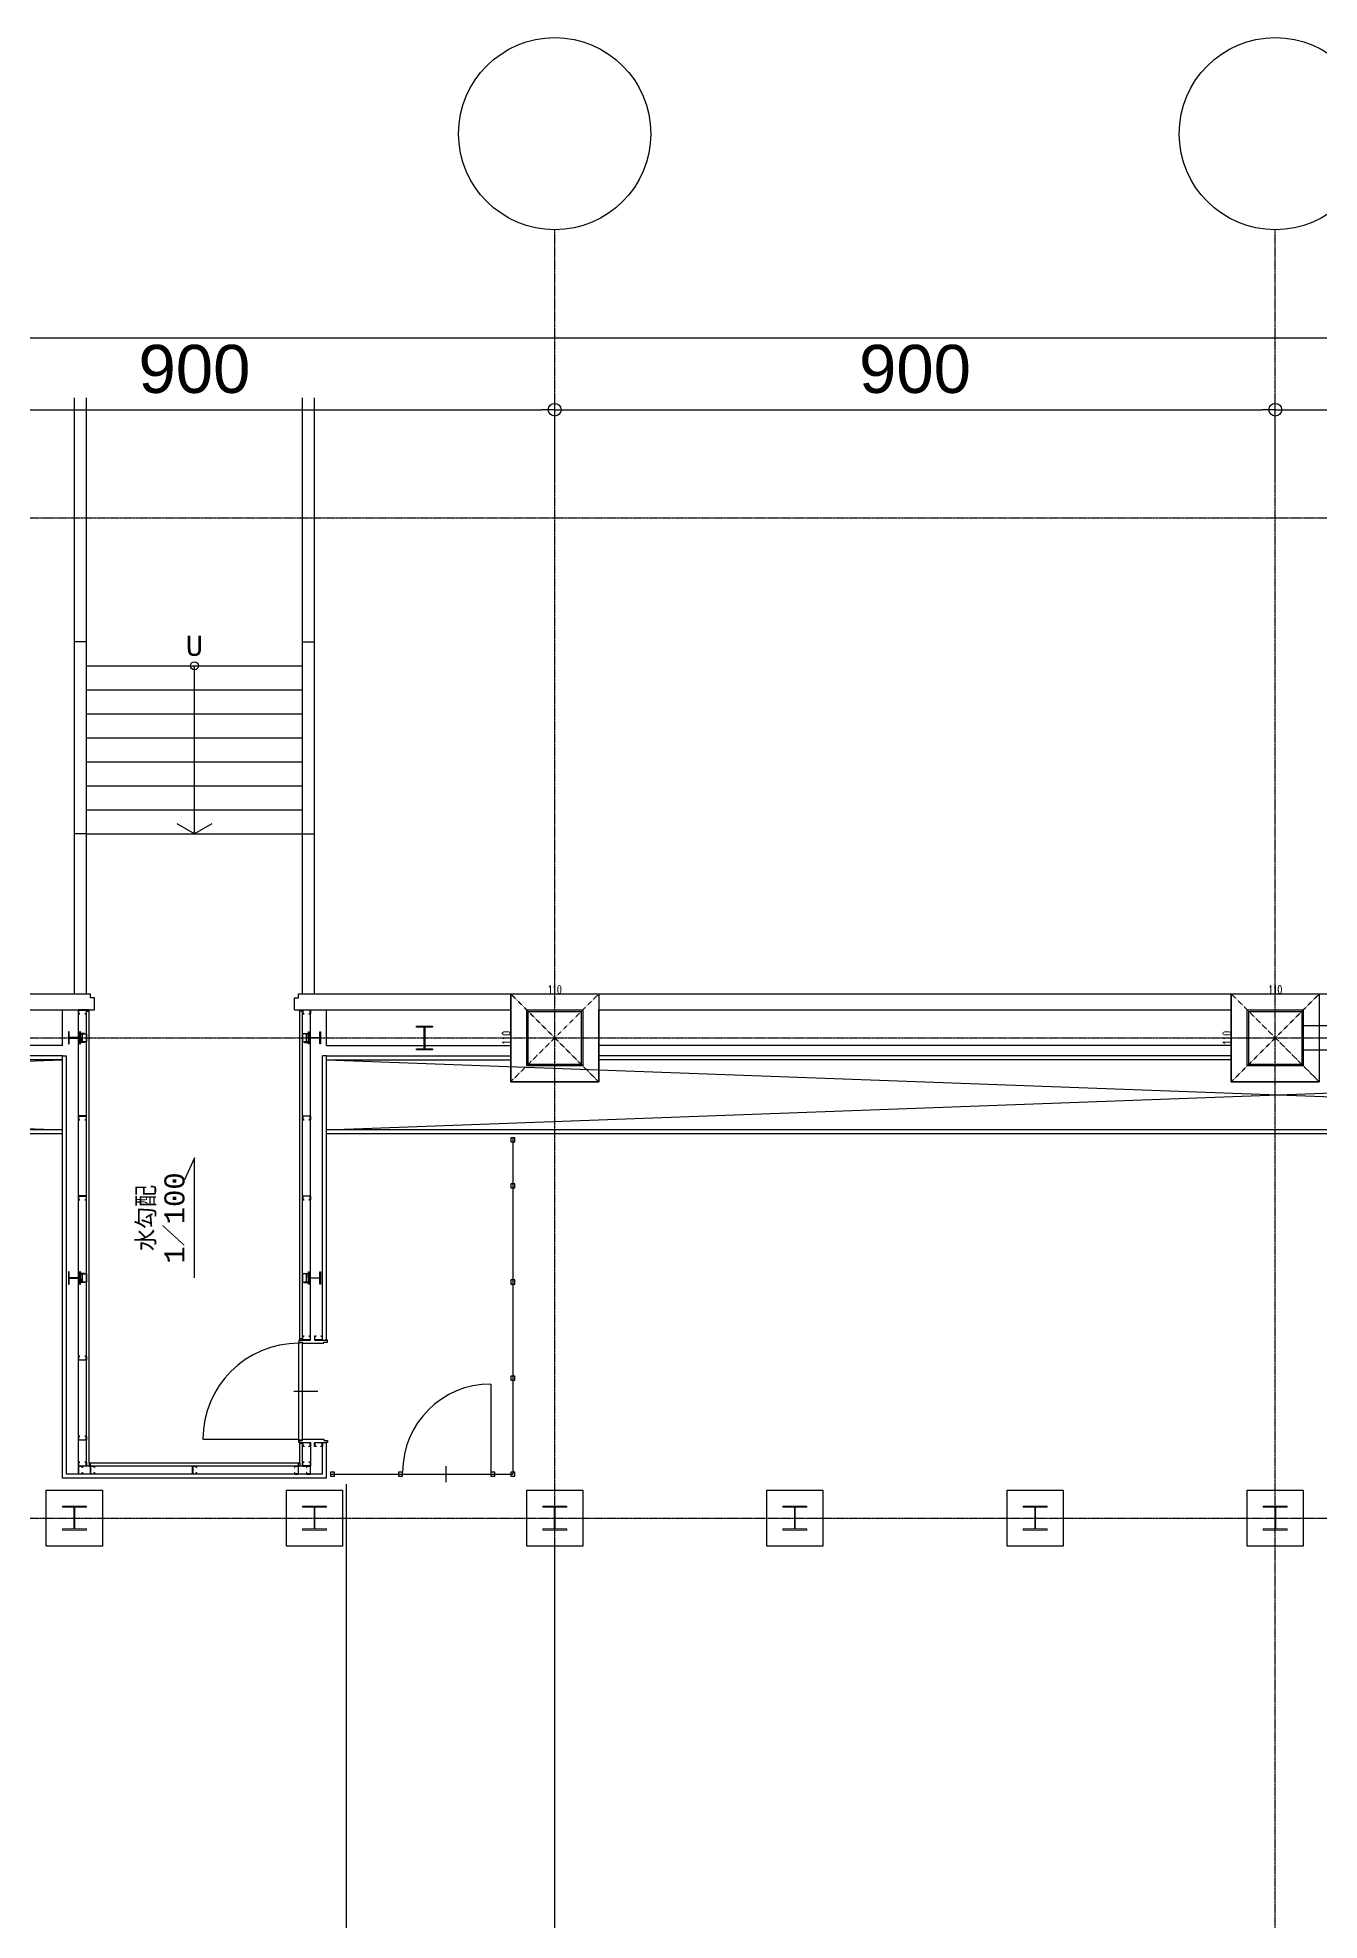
# Model space of a CAD drawing. Header units: millimetres. Extents: x -21841 to 195597, y -1659 to 112111.
# Drawn here: x 11114 to 12715, y 17647 to 20000 of the extents above; entities that cross this region are included whole.
import ezdxf
from ezdxf.enums import TextEntityAlignment as Align

# ---------------------------------------------------------------- set-up
doc = ezdxf.new("R2010")
doc.units = ezdxf.units.MM
doc.linetypes.add('X-N-FAB-L10$0$COL-CEN-LIN', pattern=[3.25, 2.5, -0.25, 0.25, -0.25])
doc.linetypes.add('X-N-FAB-L10$0$HIDDEN', pattern=[0.375, 0.25, -0.125])
for name, color, linetype in [('0-FMCS', 6, 'Continuous'), ('0-XREF', 7, 'Continuous'), ('X-N-FAB-L10$0$0-MC', 8, 'Continuous'), ('X-N-FAB-L10$0$0-NC', 8, 'Continuous'), ('X-N-FAB-L10$0$0-ND', 8, 'Continuous'), ('X-N-FAB-L10$0$08', 8, 'Continuous'), ('X-N-FAB-L10$0$CCL', 8, 'X-N-FAB-L10$0$COL-CEN-LIN'), ('X-N-FAB-L10$0$COL', 8, 'Continuous'), ('X-N-FAB-L10$0$COL-S', 8, 'Continuous'), ('X-N-FAB-L10$0$DIM', 8, 'Continuous')]:
    doc.layers.add(name, color=color, linetype=linetype)
doc.layers.add('X-N-FAB-L10$0$STEEL1', color=8, linetype='Continuous', lineweight=0)
doc.styles.add('X-N-FAB-L10$0$ATS', font='monotxt.shx', dxfattribs={"bigfont": 'BIGFONT.shx'})
doc.styles.add('X-N-FAB-L10$0$CHINA', font='simplex.shx', dxfattribs={"width": 0.75, "bigfont": 'chineset.shx'})
doc.styles.add('X-N-FAB-L10$0$COL-NUM', font='romanc')
doc.styles.add('X-N-FAB-L10$0$DIM', font='simplex.shx', dxfattribs={"width": 0.67, "bigfont": 'chineset.shx'})
doc.styles.add('X-N-FAB-L10$0$DimStyUse', font='romans.shx', dxfattribs={"width": 0.7})
doc.styles.add('X-N-FAB-L10$0$Gen-Text', font='arial.ttf', dxfattribs={"height": 2.5})
doc.dimstyles.new('X-N-FAB-L10$0$cirl', dxfattribs={"dimtxt": 200, "dimasz": 50, "dimexe": 50, "dimexo": 0, "dimgap": 20, "dimtad": 1, "dimdsep": 46, "dimtxsty": 'X-N-FAB-L10$0$DimStyUse', "dimblk": 'X-N-FAB-L10$0$_Origin', "dimcen": 10, "dimdle": 50, "dimclrt": 2, "dimazin": 0, "dimtfac": 1, "dimtix": 1, "dimtmove": 2, "dimatfit": 3, "dimfxl": 10, "dimtolj": 1, "dimarcsym": 0})
doc.dimstyles.new('X-N-FAB-L10$0$JJP_005_defpoint', dxfattribs={"dimtxt": 20, "dimasz": 0.5, "dimexe": 0.5, "dimexo": 0.5, "dimgap": 0.5, "dimtad": 1, "dimdsep": 46, "dimtxsty": 'X-N-FAB-L10$0$DIM', "dimblk": 'X-N-FAB-L10$0$_None', "dimcen": 10, "dimclrd": 256, "dimclre": 256, "dimclrt": 256, "dimadec": 0, "dimazin": 0, "dimtfac": 1, "dimtix": 1, "dimtmove": 2, "dimatfit": 3, "dimldrblk": 'X-N-FAB-L10$0$_None', "dimfxl": 0.5, "dimtolj": 1, "dimtzin": 0, "dimarcsym": 0})

# ---------------------------------------------------------------- blocks, each defined once
blk = doc.blocks.new('X-N-FAB-L10$0$_Origin')
at = {"color": 0, "linetype": 'ByBlock', "lineweight": -2}
blk.add_line((0, 0), (-1, 0), dxfattribs=at)
blk.add_circle((0, 0), 0.5, dxfattribs=at)
blk = doc.blocks.new('*D738')
at = {"layer": 'DEFPOINTS', "color": 0, "transparency": 16777216}
for p in [(27010, 19625), (60, 19535), (27010, 19535)]:
    blk.add_point(p, dxfattribs=at)
at = {"layer": 'X-N-FAB-L10$0$DIM', "color": 0, "lineweight": -2, "transparency": 16777216}
for p, q in [((60, 19535), (60, 19645)), ((76, 19625), (26994, 19625)), ((27010, 19535), (27010, 19645))]:
    blk.add_line(p, q, dxfattribs=at)
at = {"layer": 'X-N-FAB-L10$0$DIM', "color": 0, "lineweight": -2, "transparency": 16777216, "xscale": 16, "yscale": 16, "zscale": 16, "rotation": 180}
blk.add_blockref('X-N-FAB-L10$0$_Origin', (60, 19625), dxfattribs=at)
at = {"layer": 'X-N-FAB-L10$0$DIM', "color": 0, "lineweight": -2, "transparency": 16777216, "xscale": 16, "yscale": 16, "zscale": 16}
blk.add_blockref('X-N-FAB-L10$0$_Origin', (27010, 19625), dxfattribs=at)
at = {"layer": 'X-N-FAB-L10$0$DIM', "color": 2, "transparency": 16777216, "insert": (13535, 19675.6), "char_height": 2.5, "attachment_point": 5, "style": 'X-N-FAB-L10$0$Gen-Text'}
blk.add_mtext('\\A1;{\\H24x;26950}', dxfattribs=at)
blk = doc.blocks.new('*D1157')
at = {"layer": 'DEFPOINTS', "lineweight": -2, "transparency": 16777216}
blk.add_line((11705, 18805), (11815, 18805), dxfattribs=at)
at = {"layer": 'DEFPOINTS', "color": 0, "transparency": 16777216}
for p in [(11705, 18805), (11815, 18805), (11815, 18805)]:
    blk.add_point(p, dxfattribs=at)
at = {"layer": 'DEFPOINTS', "transparency": 16777216, "insert": (11760, 18810.5), "char_height": 10, "attachment_point": 5, "style": 'X-N-FAB-L10$0$DIM'}
blk.add_mtext('\\A1;110', dxfattribs=at)
blk = doc.blocks.new('X-N-FAB-L10$0$_None')
blk = doc.blocks.new('*D1158')
at = {"layer": 'DEFPOINTS', "lineweight": -2, "transparency": 16777216}
blk.add_line((11705, 18805), (11705, 18695), dxfattribs=at)
at = {"layer": 'DEFPOINTS', "color": 0, "transparency": 16777216}
for p in [(11705, 18805), (11705, 18695), (11705, 18695)]:
    blk.add_point(p, dxfattribs=at)
at = {"layer": 'DEFPOINTS', "transparency": 16777216, "insert": (11699.5, 18750), "char_height": 10, "attachment_point": 5, "rotation": 90, "style": 'X-N-FAB-L10$0$DIM'}
blk.add_mtext('\\A1;110', dxfattribs=at)
blk = doc.blocks.new('*D1159')
at = {"layer": 'DEFPOINTS', "lineweight": -2, "transparency": 16777216}
blk.add_line((12605, 18805), (12715, 18805), dxfattribs=at)
at = {"layer": 'DEFPOINTS', "color": 0, "transparency": 16777216}
for p in [(12605, 18805), (12715, 18805), (12715, 18805)]:
    blk.add_point(p, dxfattribs=at)
at = {"layer": 'DEFPOINTS', "transparency": 16777216, "insert": (12660, 18810.5), "char_height": 10, "attachment_point": 5, "style": 'X-N-FAB-L10$0$DIM'}
blk.add_mtext('\\A1;110', dxfattribs=at)
blk = doc.blocks.new('*D1160')
at = {"layer": 'DEFPOINTS', "lineweight": -2, "transparency": 16777216}
blk.add_line((12605, 18805), (12605, 18695), dxfattribs=at)
at = {"layer": 'DEFPOINTS', "color": 0, "transparency": 16777216}
for p in [(12605, 18805), (12605, 18695), (12605, 18695)]:
    blk.add_point(p, dxfattribs=at)
at = {"layer": 'DEFPOINTS', "transparency": 16777216, "insert": (12599.5, 18750), "char_height": 10, "attachment_point": 5, "rotation": 90, "style": 'X-N-FAB-L10$0$DIM'}
blk.add_mtext('\\A1;110', dxfattribs=at)
blk = doc.blocks.new('X-N-FAB-L10')
at = {"layer": 'DEFPOINTS', "color": 8, "linetype": 'X-N-FAB-L10$0$HIDDEN', "ltscale": 0.1}
for p, q in [((11815, 18805), (11705, 18695)), ((11705, 18805), (11815, 18695)), ((11815, 18805), (11705, 18695)), ((11705, 18805), (11815, 18695)), ((12715, 18805), (12605, 18695)), ((12605, 18805), (12715, 18695)), ((12715, 18805), (12605, 18695)), ((12605, 18805), (12715, 18695))]:
    blk.add_line(p, q, dxfattribs=at)
at = {"layer": 'DEFPOINTS', "color": 8}
for p, q in [((11705, 18805), (11815, 18805)), ((11705, 18805), (11705, 18695)), ((12605, 18805), (12715, 18805)), ((12605, 18805), (12605, 18695))]:
    blk.add_line(p, q, dxfattribs=at)
at = {"layer": 'X-N-FAB-L10$0$0-MC', "color": 8}
for centre in [(11760, 19880), (12660, 19880)]:
    blk.add_circle(centre, 120, dxfattribs=at)
at = {"layer": 'X-N-FAB-L10$0$08', "color": 8}
for p, q in [((11160, 18805), (11160, 19550)), ((11175, 18805), (11175, 19550)), ((11445, 18805), (11445, 19550)), ((11460, 18805), (11460, 19550)), ((11175, 19245), (11160, 19245)), ((11445, 19245), (11460, 19245)), ((11175, 19215), (11445, 19215)), ((11310, 19005), (11310, 19215)), ((11175, 19185), (11445, 19185)), ((11175, 19155), (11445, 19155)), ((11175, 19125), (11445, 19125)), ((11175, 19095), (11445, 19095)), ((11175, 19065), (11445, 19065)), ((11175, 19035), (11445, 19035)), ((11310, 19005), (11288.349, 19017.5)), ((11331.651, 19017.5), (11310, 19005)), ((11175, 19005), (11160, 19005)), ((11175, 19005), (11445, 19005)), ((11445, 19005), (11460, 19005)), ((8780, 18805), (11180, 18805)), ((11180, 18800), (11180, 18805)), ((11185, 18800), (11180, 18800)), ((11185, 18785), (11185, 18800)), ((11435, 18785), (11435, 18800)), ((11435, 18800), (11440, 18800)), ((11440, 18805), (13615, 18805)), ((11440, 18800), (11440, 18805)), ((10915, 18785), (11185, 18785)), ((11145, 18740.5), (11145, 18785)), ((11165, 18205), (11165, 18785)), ((11175, 18785), (11165, 18785)), ((11165, 18785), (11165, 18780)), ((11165, 18780), (11167, 18780)), ((11165.32, 18780.32), (11165.32, 18784.68)), ((11165.32, 18784.68), (11174.68, 18784.68)), ((11167, 18780.32), (11165.32, 18780.32)), ((11167, 18780), (11167, 18780.32)), ((11174.68, 18780.32), (11173, 18780.32)), ((11173, 18780.32), (11173, 18780)), ((11173, 18780), (11175, 18780)), ((11174.68, 18784.68), (11174.68, 18780.32)), ((11175, 18215), (11175, 18785)), ((11175, 18780), (11175, 18785)), ((11178.5, 18785), (11175, 18785)), ((11175, 18785), (11175, 18783.5)), ((11175, 18783.5), (11178.5, 18783.5)), ((11178.5, 18783.5), (11178.5, 18785)), ((11178.5, 18218.5), (11178.5, 18783)), ((11435, 18785), (11705, 18785)), ((11441.5, 18374), (11441.5, 18785)), ((11441.5, 18783.5), (11441.5, 18785)), ((11441.5, 18785), (11445, 18785)), ((11445, 18783.5), (11441.5, 18783.5)), ((11445, 18374), (11445, 18785)), ((11445, 18780), (11445, 18785)), ((11445, 18785), (11455, 18785)), ((11445, 18785), (11445, 18783.5)), ((11447, 18780), (11445, 18780)), ((11454.68, 18784.68), (11445.32, 18784.68)), ((11445.32, 18784.68), (11445.32, 18780.32)), ((11445.32, 18780.32), (11447, 18780.32)), ((11447, 18780.32), (11447, 18780)), ((11453, 18780), (11453, 18780.32)), ((11453, 18780.32), (11454.68, 18780.32)), ((11455, 18780), (11453, 18780)), ((11454.68, 18780.32), (11454.68, 18784.68)), ((11455, 18372.5), (11455, 18785)), ((11455, 18785), (11455, 18780)), ((11475, 18740.5), (11475, 18785)), ((11705, 18785), (11705, 18695)), ((11725, 18715), (11725, 18785)), ((11725, 18785), (11795, 18785)), ((11727, 18717), (11727, 18783)), ((11727, 18783), (11793, 18783)), ((11793, 18783), (11793, 18717)), ((11795, 18785), (11795, 18715)), ((11815, 18785), (12605, 18785)), ((11815, 18695), (11815, 18785)), ((12605, 18785), (12605, 18695)), ((12625, 18715), (12625, 18785)), ((12625, 18785), (12695, 18785)), ((12627, 18717), (12627, 18783)), ((12627, 18783), (12693, 18783)), ((12693, 18783), (12693, 18717)), ((12695, 18785), (12695, 18715)), ((11153.5, 18757.5), (11152.5, 18757.5)), ((11152.5, 18757.5), (11152.5, 18742.5)), ((11153.5, 18750.35), (11153.5, 18757.5)), ((11167.5, 18757.5), (11166.5, 18757.5)), ((11166.5, 18757.5), (11166.5, 18750.35)), ((11167.5, 18742.5), (11167.5, 18757.5)), ((11172.5, 18755.6), (11167.5, 18755.6)), ((11167.5, 18755.6), (11167.5, 18750.6)), ((11168.1, 18750.6), (11168.1, 18755)), ((11168.1, 18755), (11172.5, 18755)), ((11170, 18745), (11170, 18755)), ((11170, 18755), (11175, 18755)), ((11172.5, 18755), (11172.5, 18755.6)), ((11175, 18755), (11175, 18745)), ((11450, 18755), (11445, 18755)), ((11445, 18755), (11445, 18745)), ((11447.5, 18755.6), (11452.5, 18755.6)), ((11447.5, 18755), (11447.5, 18755.6)), ((11451.9, 18755), (11447.5, 18755)), ((11450, 18745), (11450, 18755)), ((11451.9, 18750.6), (11451.9, 18755)), ((11452.5, 18742.5), (11452.5, 18757.5)), ((11452.5, 18757.5), (11453.5, 18757.5)), ((11452.5, 18755.6), (11452.5, 18750.6)), ((11453.5, 18757.5), (11453.5, 18750.35)), ((11466.5, 18750.35), (11466.5, 18757.5)), ((11466.5, 18757.5), (11467.5, 18757.5)), ((11467.5, 18757.5), (11467.5, 18742.5)), ((11587.5, 18764.7), (11607.5, 18764.7)), ((11587.5, 18763.5), (11587.5, 18764.7)), ((11597.1, 18763.5), (11587.5, 18763.5)), ((11597.1, 18736.5), (11597.1, 18763.5)), ((11607.5, 18763.5), (11597.9, 18763.5)), ((11597.9, 18763.5), (11597.9, 18736.5)), ((11607.5, 18764.7), (11607.5, 18763.5)), ((13525, 18765), (12695, 18765)), ((12695, 18765), (12695, 18735)), ((11145, 18740.5), (10915, 18740.5)), ((11152.5, 18742.5), (11153.5, 18742.5)), ((11166.5, 18750.35), (11153.5, 18750.35)), ((11153.5, 18742.5), (11153.5, 18749.65)), ((11153.5, 18749.65), (11166.5, 18749.65)), ((11166.5, 18749.65), (11166.5, 18742.5)), ((11166.5, 18742.5), (11167.5, 18742.5)), ((11167.5, 18750.6), (11168.1, 18750.6)), ((11167.5, 18744.4), (11167.5, 18749.4)), ((11167.5, 18749.4), (11168.1, 18749.4)), ((11172.5, 18744.4), (11167.5, 18744.4)), ((11168.1, 18749.4), (11168.1, 18745)), ((11168.1, 18745), (11172.5, 18745)), ((11175, 18745), (11170, 18745)), ((11172.5, 18745), (11172.5, 18744.4)), ((11445, 18745), (11450, 18745)), ((11451.9, 18745), (11447.5, 18745)), ((11447.5, 18745), (11447.5, 18744.4)), ((11447.5, 18744.4), (11452.5, 18744.4)), ((11452.5, 18750.6), (11451.9, 18750.6)), ((11452.5, 18749.4), (11451.9, 18749.4)), ((11451.9, 18749.4), (11451.9, 18745)), ((11452.5, 18744.4), (11452.5, 18749.4)), ((11453.5, 18742.5), (11452.5, 18742.5)), ((11453.5, 18750.35), (11466.5, 18750.35)), ((11466.5, 18749.65), (11453.5, 18749.65)), ((11453.5, 18749.65), (11453.5, 18742.5)), ((11466.5, 18742.5), (11466.5, 18749.65)), ((11467.5, 18742.5), (11466.5, 18742.5)), ((11475, 18740.5), (11705, 18740.5)), ((11587.5, 18735.3), (11587.5, 18736.5)), ((11587.5, 18736.5), (11597.1, 18736.5)), ((11607.5, 18735.3), (11587.5, 18735.3)), ((11597.9, 18736.5), (11607.5, 18736.5)), ((11607.5, 18736.5), (11607.5, 18735.3)), ((12605, 18740.5), (11815, 18740.5)), ((12695, 18735), (13525, 18735)), ((8765, 18635), (11145, 18722.5)), ((8765, 18722.5), (11145, 18635)), ((11145, 18727.5), (10915, 18727.5)), ((11145, 18722.5), (10915, 18722.5)), ((11145, 18200), (11145, 18727.5)), ((11145, 18727.5), (11150, 18727.5)), ((11150, 18205), (11150, 18727.5)), ((11470, 18372.5), (11470, 18727.5)), ((11475, 18727.5), (11470, 18727.5)), ((11475, 18372.5), (11475, 18727.5)), ((11475, 18727.5), (11705, 18727.5)), ((11475, 18635), (13855, 18722.5)), ((11475, 18722.5), (13855, 18635)), ((11475, 18722.5), (11705, 18722.5)), ((11795, 18715), (11725, 18715)), ((11793, 18717), (11727, 18717)), ((12605, 18727.5), (11815, 18727.5)), ((12605, 18722.5), (11815, 18722.5)), ((12695, 18715), (12625, 18715)), ((12693, 18717), (12627, 18717)), ((11705, 18695), (11815, 18695)), ((12605, 18695), (12715, 18695)), ((11145, 18635), (9870, 18635)), ((11175, 18652.5), (11165, 18652.5)), ((11165, 18652.5), (11165, 18647.5)), ((11165, 18647.5), (11167, 18647.5)), ((11165.32, 18647.82), (11165.32, 18652.18)), ((11165.32, 18652.18), (11174.68, 18652.18)), ((11167, 18647.82), (11165.32, 18647.82)), ((11167, 18647.5), (11167, 18647.82)), ((11174.68, 18647.82), (11173, 18647.82)), ((11173, 18647.82), (11173, 18647.5)), ((11173, 18647.5), (11175, 18647.5)), ((11174.68, 18652.18), (11174.68, 18647.82)), ((11175, 18647.5), (11175, 18652.5)), ((11445, 18647.5), (11445, 18652.5)), ((11445, 18652.5), (11455, 18652.5)), ((11447, 18647.5), (11445, 18647.5)), ((11454.68, 18652.18), (11445.32, 18652.18)), ((11445.32, 18652.18), (11445.32, 18647.82)), ((11445.32, 18647.82), (11447, 18647.82)), ((11447, 18647.82), (11447, 18647.5)), ((11453, 18647.5), (11453, 18647.82)), ((11453, 18647.82), (11454.68, 18647.82)), ((11455, 18647.5), (11453, 18647.5)), ((11454.68, 18647.82), (11454.68, 18652.18)), ((11455, 18652.5), (11455, 18647.5)), ((12750, 18635), (11475, 18635)), ((11145, 18630), (9870, 18630)), ((12750, 18630), (11475, 18630)), ((11710, 18625), (11705, 18625)), ((11705, 18625), (11705, 18620)), ((11705, 18620), (11710, 18620)), ((11707.5, 18625), (11707.5, 18205)), ((11710, 18620), (11710, 18625)), ((11310, 18600), (11297.529, 18572.642)), ((11310, 18450), (11310, 18600)), ((11710, 18567.5), (11705, 18567.5)), ((11705, 18567.5), (11705, 18562.5)), ((11710, 18562.5), (11710, 18567.5)), ((11175, 18552.5), (11165, 18552.5)), ((11165, 18552.5), (11165, 18547.5)), ((11165, 18547.5), (11167, 18547.5)), ((11165.32, 18547.82), (11165.32, 18552.18)), ((11165.32, 18552.18), (11174.68, 18552.18)), ((11167, 18547.82), (11165.32, 18547.82)), ((11167, 18547.5), (11167, 18547.82)), ((11174.68, 18547.82), (11173, 18547.82)), ((11173, 18547.82), (11173, 18547.5)), ((11173, 18547.5), (11175, 18547.5)), ((11174.68, 18552.18), (11174.68, 18547.82)), ((11175, 18547.5), (11175, 18552.5)), ((11445, 18547.5), (11445, 18552.5)), ((11445, 18552.5), (11455, 18552.5)), ((11447, 18547.5), (11445, 18547.5)), ((11454.68, 18552.18), (11445.32, 18552.18)), ((11445.32, 18552.18), (11445.32, 18547.82)), ((11445.32, 18547.82), (11447, 18547.82)), ((11447, 18547.82), (11447, 18547.5)), ((11453, 18547.5), (11453, 18547.82)), ((11453, 18547.82), (11454.68, 18547.82)), ((11455, 18547.5), (11453, 18547.5)), ((11454.68, 18547.82), (11454.68, 18552.18)), ((11455, 18552.5), (11455, 18547.5)), ((11705, 18562.5), (11710, 18562.5)), ((11153.5, 18457.5), (11152.5, 18457.5)), ((11152.5, 18457.5), (11152.5, 18442.5)), ((11153.5, 18450.35), (11153.5, 18457.5)), ((11166.5, 18450.35), (11153.5, 18450.35)), ((11153.5, 18442.5), (11153.5, 18449.65)), ((11153.5, 18449.65), (11166.5, 18449.65)), ((11167.5, 18457.5), (11166.5, 18457.5)), ((11166.5, 18457.5), (11166.5, 18450.35)), ((11166.5, 18449.65), (11166.5, 18442.5)), ((11167.5, 18442.5), (11167.5, 18457.5)), ((11172.5, 18455.6), (11167.5, 18455.6)), ((11167.5, 18455.6), (11167.5, 18450.6)), ((11167.5, 18450.6), (11168.1, 18450.6)), ((11167.5, 18444.4), (11167.5, 18449.4)), ((11167.5, 18449.4), (11168.1, 18449.4)), ((11168.1, 18450.6), (11168.1, 18455)), ((11168.1, 18455), (11172.5, 18455)), ((11168.1, 18449.4), (11168.1, 18445)), ((11170, 18445), (11170, 18455)), ((11170, 18455), (11175, 18455)), ((11172.5, 18455), (11172.5, 18455.6)), ((11175, 18455), (11175, 18445)), ((11450, 18455), (11445, 18455)), ((11445, 18455), (11445, 18445)), ((11447.5, 18455.6), (11452.5, 18455.6)), ((11447.5, 18455), (11447.5, 18455.6)), ((11451.9, 18455), (11447.5, 18455)), ((11450, 18445), (11450, 18455)), ((11451.9, 18450.6), (11451.9, 18455)), ((11452.5, 18450.6), (11451.9, 18450.6)), ((11452.5, 18449.4), (11451.9, 18449.4)), ((11451.9, 18449.4), (11451.9, 18445)), ((11452.5, 18442.5), (11452.5, 18457.5)), ((11452.5, 18457.5), (11453.5, 18457.5)), ((11452.5, 18455.6), (11452.5, 18450.6)), ((11452.5, 18444.4), (11452.5, 18449.4)), ((11453.5, 18457.5), (11453.5, 18450.35)), ((11453.5, 18450.35), (11466.5, 18450.35)), ((11466.5, 18449.65), (11453.5, 18449.65)), ((11453.5, 18449.65), (11453.5, 18442.5)), ((11466.5, 18450.35), (11466.5, 18457.5)), ((11466.5, 18457.5), (11467.5, 18457.5)), ((11466.5, 18442.5), (11466.5, 18449.65)), ((11467.5, 18457.5), (11467.5, 18442.5)), ((11710, 18447.5), (11705, 18447.5)), ((11705, 18447.5), (11705, 18442.5)), ((11710, 18442.5), (11710, 18447.5)), ((11152.5, 18442.5), (11153.5, 18442.5)), ((11166.5, 18442.5), (11167.5, 18442.5)), ((11172.5, 18444.4), (11167.5, 18444.4)), ((11168.1, 18445), (11172.5, 18445)), ((11175, 18445), (11170, 18445)), ((11172.5, 18445), (11172.5, 18444.4)), ((11445, 18445), (11450, 18445)), ((11451.9, 18445), (11447.5, 18445)), ((11447.5, 18445), (11447.5, 18444.4)), ((11447.5, 18444.4), (11452.5, 18444.4)), ((11453.5, 18442.5), (11452.5, 18442.5)), ((11467.5, 18442.5), (11466.5, 18442.5)), ((11705, 18442.5), (11710, 18442.5)), ((11447, 18377.5), (11445, 18377.5)), ((11445, 18377.5), (11445, 18372.5)), ((11445.32, 18372.82), (11445.32, 18377.18)), ((11445.32, 18377.18), (11447, 18377.18)), ((11447, 18377.18), (11447, 18377.5)), ((11455, 18377.5), (11453, 18377.5)), ((11453, 18377.5), (11453, 18377.18)), ((11453, 18377.18), (11454.68, 18377.18)), ((11454.68, 18377.18), (11454.68, 18372.82)), ((11455, 18372.5), (11455, 18377.5)), ((11462, 18377.5), (11460, 18377.5)), ((11460, 18377.5), (11460, 18372.5)), ((11460.32, 18372.82), (11460.32, 18377.18)), ((11460.32, 18377.18), (11462, 18377.18)), ((11462, 18377.18), (11462, 18377.5)), ((11470, 18377.5), (11468, 18377.5)), ((11468, 18377.5), (11468, 18377.18)), ((11468, 18377.18), (11469.68, 18377.18)), ((11469.68, 18377.18), (11469.68, 18372.82)), ((11470, 18372.5), (11470, 18377.5)), ((11165, 18347.5), (11165, 18352.5)), ((11165, 18352.5), (11167, 18352.5)), ((11167, 18352.18), (11165.32, 18352.18)), ((11165.32, 18352.18), (11165.32, 18347.82)), ((11167, 18352.5), (11167, 18352.18)), ((11173, 18352.5), (11175, 18352.5)), ((11173, 18352.18), (11173, 18352.5)), ((11174.68, 18352.18), (11173, 18352.18)), ((11174.68, 18347.82), (11174.68, 18352.18)), ((11175, 18352.5), (11175, 18347.5)), ((11443, 18372.5), (11440.5, 18372.5)), ((11440.5, 18372.5), (11440.5, 18370)), ((11440.5, 18370), (11445, 18370)), ((11440.5, 18247.5), (11440.5, 18369.5)), ((11440.5, 18369.5), (11444.5, 18369.5)), ((11445, 18374), (11441.5, 18374)), ((11441.5, 18374), (11441.5, 18372.5)), ((11441.5, 18372.5), (11445, 18372.5)), ((11444.5, 18369.5), (11444.5, 18247.5)), ((11445, 18372.5), (11445, 18374)), ((11445, 18372.5), (11455, 18372.5)), ((11445, 18370), (11445, 18368.5)), ((11445, 18368.5), (11471.5, 18368.5)), ((11454.68, 18372.82), (11445.32, 18372.82)), ((11460, 18372.5), (11470, 18372.5)), ((11469.68, 18372.82), (11460.32, 18372.82)), ((11470, 18372.5), (11475, 18372.5)), ((11471.5, 18368.5), (11471.5, 18370)), ((11471.5, 18370), (11476, 18370)), ((11476, 18372.5), (11473.5, 18372.5)), ((11476, 18370), (11476, 18372.5)), ((11175, 18347.5), (11165, 18347.5)), ((11165.32, 18347.82), (11174.68, 18347.82)), ((11434, 18308.5), (11464, 18308.5)), ((11680, 18317.5), (11680, 18207.5)), ((11710, 18327.5), (11705, 18327.5)), ((11705, 18327.5), (11705, 18322.5)), ((11705, 18322.5), (11710, 18322.5)), ((11710, 18322.5), (11710, 18327.5)), ((11165, 18247.5), (11165, 18252.5)), ((11165, 18252.5), (11167, 18252.5)), ((11175, 18247.5), (11165, 18247.5)), ((11167, 18252.18), (11165.32, 18252.18)), ((11165.32, 18252.18), (11165.32, 18247.82)), ((11165.32, 18247.82), (11174.68, 18247.82)), ((11167, 18252.5), (11167, 18252.18)), ((11173, 18252.5), (11175, 18252.5)), ((11173, 18252.18), (11173, 18252.5)), ((11174.68, 18252.18), (11173, 18252.18)), ((11174.68, 18247.82), (11174.68, 18252.18)), ((11175, 18252.5), (11175, 18247.5)), ((11320.5, 18248.5), (11440.5, 18248.5)), ((11444.5, 18247.5), (11440.5, 18247.5)), ((11440.5, 18244.5), (11440.5, 18247)), ((11440.5, 18247), (11445, 18247)), ((11443, 18244.5), (11440.5, 18244.5)), ((11441.5, 18243), (11441.5, 18244.5)), ((11441.5, 18244.5), (11445, 18244.5)), ((11441.5, 18218.5), (11441.5, 18243)), ((11445, 18243), (11441.5, 18243)), ((11445, 18247), (11445, 18248.5)), ((11445, 18248.5), (11471.5, 18248.5)), ((11445, 18239.5), (11445, 18244.5)), ((11445, 18244.5), (11455, 18244.5)), ((11445, 18244.5), (11445, 18243)), ((11445, 18215), (11445, 18243)), ((11447, 18239.5), (11445, 18239.5)), ((11454.68, 18244.18), (11445.32, 18244.18)), ((11445.32, 18244.18), (11445.32, 18239.82)), ((11445.32, 18239.82), (11447, 18239.82)), ((11447, 18239.82), (11447, 18239.5)), ((11453, 18239.5), (11453, 18239.82)), ((11453, 18239.82), (11454.68, 18239.82)), ((11455, 18239.5), (11453, 18239.5)), ((11454.68, 18239.82), (11454.68, 18244.18)), ((11455, 18244.5), (11455, 18215)), ((11455, 18244.5), (11455, 18239.5)), ((11460, 18239.5), (11460, 18244.5)), ((11460, 18244.5), (11470, 18244.5)), ((11462, 18239.5), (11460, 18239.5)), ((11469.68, 18244.18), (11460.32, 18244.18)), ((11460.32, 18244.18), (11460.32, 18239.82)), ((11460.32, 18239.82), (11462, 18239.82)), ((11462, 18239.82), (11462, 18239.5)), ((11468, 18239.5), (11468, 18239.82)), ((11468, 18239.82), (11469.68, 18239.82)), ((11470, 18239.5), (11468, 18239.5)), ((11469.68, 18239.82), (11469.68, 18244.18)), ((11470, 18244.5), (11475, 18244.5)), ((11470, 18205), (11470, 18244.5)), ((11470, 18244.5), (11470, 18239.5)), ((11471.5, 18248.5), (11471.5, 18247)), ((11471.5, 18247), (11476, 18247)), ((11476, 18244.5), (11473.5, 18244.5)), ((11475, 18200), (11475, 18244.5)), ((11476, 18247), (11476, 18244.5)), ((11165, 18215), (11165, 18220)), ((11165, 18220), (11167, 18220)), ((11165, 18205), (11165, 18215)), ((11165, 18215), (11170, 18215)), ((11175, 18215), (11165, 18215)), ((11167, 18219.68), (11165.32, 18219.68)), ((11165.32, 18219.68), (11165.32, 18215.32)), ((11165.32, 18215.32), (11174.68, 18215.32)), ((11169.68, 18214.68), (11165.32, 18214.68)), ((11165.32, 18214.68), (11165.32, 18205.32)), ((11167, 18220), (11167, 18219.68)), ((11169.68, 18213), (11169.68, 18214.68)), ((11170, 18213), (11169.68, 18213)), ((11170, 18215), (11170, 18213)), ((11173, 18220), (11175, 18220)), ((11173, 18219.68), (11173, 18220)), ((11174.68, 18219.68), (11173, 18219.68)), ((11174.68, 18215.32), (11174.68, 18219.68)), ((11175, 18220), (11175, 18215)), ((11445, 18215), (11175, 18215)), ((11441.5, 18218.5), (11178.5, 18218.5)), ((11180, 18218.5), (11178.5, 18218.5)), ((11178.5, 18218.5), (11178.5, 18215)), ((11178.5, 18215), (11180, 18215)), ((11180, 18215), (11180, 18218.5)), ((11180, 18205), (11180, 18215)), ((11180, 18215), (11185, 18215)), ((11184.68, 18214.68), (11180.32, 18214.68)), ((11180.32, 18214.68), (11180.32, 18205.32)), ((11184.68, 18213), (11184.68, 18214.68)), ((11185, 18213), (11184.68, 18213)), ((11185, 18215), (11185, 18213)), ((11307.5, 18205), (11307.5, 18215)), ((11307.5, 18215), (11312.5, 18215)), ((11312.18, 18214.68), (11307.82, 18214.68)), ((11307.82, 18214.68), (11307.82, 18205.32)), ((11312.18, 18213), (11312.18, 18214.68)), ((11312.5, 18213), (11312.18, 18213)), ((11312.5, 18215), (11312.5, 18213)), ((11440, 18215), (11435, 18215)), ((11435, 18215), (11435, 18213)), ((11435, 18213), (11435.32, 18213)), ((11435.32, 18213), (11435.32, 18214.68)), ((11435.32, 18214.68), (11439.68, 18214.68)), ((11439.68, 18214.68), (11439.68, 18205.32)), ((11440, 18215), (11440, 18218.5)), ((11440, 18218.5), (11441.5, 18218.5)), ((11440, 18205), (11440, 18215)), ((11441.5, 18215), (11440, 18215)), ((11441.5, 18218.5), (11441.5, 18215)), ((11447, 18220), (11445, 18220)), ((11445, 18220), (11445, 18215)), ((11445, 18215), (11455, 18215)), ((11445.32, 18215.32), (11445.32, 18219.68)), ((11445.32, 18219.68), (11447, 18219.68)), ((11454.68, 18215.32), (11445.32, 18215.32)), ((11447, 18219.68), (11447, 18220)), ((11455, 18215), (11450, 18215)), ((11450, 18215), (11450, 18213)), ((11450, 18213), (11450.32, 18213)), ((11450.32, 18213), (11450.32, 18214.68)), ((11450.32, 18214.68), (11454.68, 18214.68)), ((11455, 18220), (11453, 18220)), ((11453, 18220), (11453, 18219.68)), ((11453, 18219.68), (11454.68, 18219.68)), ((11454.68, 18219.68), (11454.68, 18215.32)), ((11454.68, 18214.68), (11454.68, 18205.32)), ((11455, 18215), (11455, 18220)), ((11455, 18205), (11455, 18215)), ((11624, 18215), (11624, 18195)), ((11475, 18200), (11145, 18200)), ((11470, 18205), (11150, 18205)), ((11170, 18205), (11165, 18205)), ((11165.32, 18205.32), (11169.68, 18205.32)), ((11169.68, 18205.32), (11169.68, 18207)), ((11169.68, 18207), (11170, 18207)), ((11170, 18207), (11170, 18205)), ((11185, 18205), (11180, 18205)), ((11180.32, 18205.32), (11184.68, 18205.32)), ((11184.68, 18205.32), (11184.68, 18207)), ((11184.68, 18207), (11185, 18207)), ((11185, 18207), (11185, 18205)), ((11312.5, 18205), (11307.5, 18205)), ((11307.82, 18205.32), (11312.18, 18205.32)), ((11312.18, 18205.32), (11312.18, 18207)), ((11312.18, 18207), (11312.5, 18207)), ((11312.5, 18207), (11312.5, 18205)), ((11435, 18207), (11435, 18205)), ((11435.32, 18207), (11435, 18207)), ((11435, 18205), (11440, 18205)), ((11435.32, 18205.32), (11435.32, 18207)), ((11439.68, 18205.32), (11435.32, 18205.32)), ((11450, 18207), (11450, 18205)), ((11450.32, 18207), (11450, 18207)), ((11450, 18205), (11455, 18205)), ((11450.32, 18205.32), (11450.32, 18207)), ((11454.68, 18205.32), (11450.32, 18205.32)), ((11485, 18207.5), (11480, 18207.5)), ((11480, 18207.5), (11480, 18202.5)), ((11480, 18205), (11707.5, 18205)), ((11480, 18202.5), (11485, 18202.5)), ((11485, 18202.5), (11485, 18207.5)), ((11500, 16895), (11500, 18192.5)), ((11570, 18207.5), (11565, 18207.5)), ((11565, 18207.5), (11565, 18202.5)), ((11565, 18202.5), (11570, 18202.5)), ((11570, 18202.5), (11570, 18207.5)), ((11685, 18207.5), (11680, 18207.5)), ((11680, 18207.5), (11680, 18202.5)), ((11680, 18202.5), (11685, 18202.5)), ((11685, 18202.5), (11685, 18207.5)), ((11710, 18207.5), (11705, 18207.5)), ((11705, 18207.5), (11705, 18202.5)), ((11705, 18202.5), (11710, 18202.5)), ((11710, 18202.5), (11710, 18207.5)), ((11760, 16895), (11760, 18115))]:
    blk.add_line(p, q, dxfattribs=at)
blk.add_circle((11310, 19215), 5, dxfattribs=at)
for centre, radius in [((11440.5, 18248.5), 120), ((11680, 18207.5), 110)]:
    blk.add_arc(centre, radius, 90, 180, dxfattribs=at)
at = {"layer": 'X-N-FAB-L10$0$CCL', "color": 8}
for p, q in [((11760, 10600), (11760, 19760)), ((12660, 10600), (12660, 19760)), ((-720, 19400), (27370, 19400)), ((-720, 18750), (27370, 18750)), ((-720, 18150), (27370, 18150))]:
    blk.add_line(p, q, dxfattribs=at)
at = {"layer": 'X-N-FAB-L10$0$COL', "color": 8, "ltscale": 0.1}
for p, q in [((11705, 18805), (11815, 18805)), ((11705, 18695), (11705, 18805)), ((11815, 18805), (11815, 18695)), ((12605, 18805), (12715, 18805)), ((12605, 18695), (12605, 18805)), ((12715, 18805), (12715, 18695)), ((11815, 18695), (11705, 18695)), ((12715, 18695), (12605, 18695))]:
    blk.add_line(p, q, dxfattribs=at)
at = {"layer": 'X-N-FAB-L10$0$COL', "color": 8}
for p, q in [((11125, 18185), (11195, 18185)), ((11125, 18115), (11125, 18185)), ((11195, 18185), (11195, 18115)), ((11425, 18185), (11495, 18185)), ((11425, 18115), (11425, 18185)), ((11495, 18185), (11495, 18115)), ((11725, 18185), (11795, 18185)), ((11725, 18115), (11725, 18185)), ((11795, 18185), (11795, 18115)), ((12025, 18185), (12095, 18185)), ((12025, 18115), (12025, 18185)), ((12095, 18185), (12095, 18115)), ((12325, 18185), (12395, 18185)), ((12325, 18115), (12325, 18185)), ((12395, 18185), (12395, 18115)), ((12625, 18185), (12695, 18185)), ((12625, 18115), (12625, 18185)), ((12695, 18185), (12695, 18115)), ((11195, 18115), (11125, 18115)), ((11495, 18115), (11425, 18115)), ((11795, 18115), (11725, 18115)), ((12095, 18115), (12025, 18115)), ((12395, 18115), (12325, 18115)), ((12695, 18115), (12625, 18115))]:
    blk.add_line(p, q, dxfattribs=at)
at = {"layer": 'X-N-FAB-L10$0$COL', "color": 8, "ltscale": 0.1}
for points in [[(11705, 18805), (11815, 18805), (11815, 18695), (11705, 18695)], [(12605, 18805), (12715, 18805), (12715, 18695), (12605, 18695)]]:
    blk.add_lwpolyline(points, close=True, dxfattribs=at)
at = {"layer": 'X-N-FAB-L10$0$COL', "color": 8}
for points in [[(11125, 18185), (11195, 18185), (11195, 18115), (11125, 18115)], [(11425, 18185), (11495, 18185), (11495, 18115), (11425, 18115)], [(11725, 18185), (11795, 18185), (11795, 18115), (11725, 18115)], [(12025, 18185), (12095, 18185), (12095, 18115), (12025, 18115)], [(12325, 18185), (12395, 18185), (12395, 18115), (12325, 18115)], [(12625, 18185), (12695, 18185), (12695, 18115), (12625, 18115)]]:
    blk.add_lwpolyline(points, close=True, dxfattribs=at)
at = {"layer": 'X-N-FAB-L10$0$COL-S', "color": 8}
for p, q in [((11725, 18785), (11795, 18785)), ((11725, 18715), (11725, 18785)), ((11725, 18785), (11795, 18785)), ((11725, 18715), (11725, 18785)), ((11795, 18785), (11795, 18715)), ((11795, 18785), (11795, 18715)), ((12625, 18785), (12695, 18785)), ((12625, 18715), (12625, 18785)), ((12625, 18785), (12695, 18785)), ((12625, 18715), (12625, 18785)), ((12695, 18785), (12695, 18715)), ((12695, 18785), (12695, 18715)), ((11795, 18715), (11725, 18715)), ((11795, 18715), (11725, 18715)), ((12695, 18715), (12625, 18715)), ((12695, 18715), (12625, 18715))]:
    blk.add_line(p, q, dxfattribs=at)
at = {"layer": 'X-N-FAB-L10$0$DIM', "color": 8}
for p, q in [((11760, 19445), (11760, 19555)), ((11760, 19445), (11760, 19555)), ((12660, 19445), (12660, 19555)), ((12660, 19445), (12660, 19555)), ((10876, 19535), (11744, 19535)), ((11776, 19535), (12644, 19535)), ((12676, 19535), (13544, 19535))]:
    blk.add_line(p, q, dxfattribs=at)
at = {"layer": 'X-N-FAB-L10$0$STEEL1', "color": 8}
for p, q in [((11145, 18165), (11175, 18165)), ((11145, 18163.5), (11145, 18165)), ((11159.5, 18163.5), (11145, 18163.5)), ((11159.5, 18136.5), (11159.5, 18163.5)), ((11175, 18163.5), (11160.5, 18163.5)), ((11160.5, 18163.5), (11160.5, 18136.5)), ((11175, 18165), (11175, 18163.5)), ((11445, 18165), (11475, 18165)), ((11445, 18163.5), (11445, 18165)), ((11459.5, 18163.5), (11445, 18163.5)), ((11459.5, 18136.5), (11459.5, 18163.5)), ((11475, 18163.5), (11460.5, 18163.5)), ((11460.5, 18163.5), (11460.5, 18136.5)), ((11475, 18165), (11475, 18163.5)), ((11745, 18165), (11775, 18165)), ((11745, 18163.5), (11745, 18165)), ((11759.5, 18163.5), (11745, 18163.5)), ((11759.5, 18136.5), (11759.5, 18163.5)), ((11775, 18163.5), (11760.5, 18163.5)), ((11760.5, 18163.5), (11760.5, 18136.5)), ((11775, 18165), (11775, 18163.5)), ((12045, 18165), (12075, 18165)), ((12045, 18163.5), (12045, 18165)), ((12059.5, 18163.5), (12045, 18163.5)), ((12059.5, 18136.5), (12059.5, 18163.5)), ((12075, 18163.5), (12060.5, 18163.5)), ((12060.5, 18163.5), (12060.5, 18136.5)), ((12075, 18165), (12075, 18163.5)), ((12345, 18165), (12375, 18165)), ((12345, 18163.5), (12345, 18165)), ((12359.5, 18163.5), (12345, 18163.5)), ((12359.5, 18136.5), (12359.5, 18163.5)), ((12375, 18163.5), (12360.5, 18163.5)), ((12360.5, 18163.5), (12360.5, 18136.5)), ((12375, 18165), (12375, 18163.5)), ((12645, 18165), (12675, 18165)), ((12645, 18163.5), (12645, 18165)), ((12659.5, 18163.5), (12645, 18163.5)), ((12659.5, 18136.5), (12659.5, 18163.5)), ((12675, 18163.5), (12660.5, 18163.5)), ((12660.5, 18163.5), (12660.5, 18136.5)), ((12675, 18165), (12675, 18163.5)), ((11145, 18135), (11145, 18136.5)), ((11145, 18136.5), (11159.5, 18136.5)), ((11175, 18135), (11145, 18135)), ((11160.5, 18136.5), (11175, 18136.5)), ((11175, 18136.5), (11175, 18135)), ((11445, 18135), (11445, 18136.5)), ((11445, 18136.5), (11459.5, 18136.5)), ((11475, 18135), (11445, 18135)), ((11460.5, 18136.5), (11475, 18136.5)), ((11475, 18136.5), (11475, 18135)), ((11745, 18135), (11745, 18136.5)), ((11745, 18136.5), (11759.5, 18136.5)), ((11775, 18135), (11745, 18135)), ((11760.5, 18136.5), (11775, 18136.5)), ((11775, 18136.5), (11775, 18135)), ((12045, 18135), (12045, 18136.5)), ((12045, 18136.5), (12059.5, 18136.5)), ((12075, 18135), (12045, 18135)), ((12060.5, 18136.5), (12075, 18136.5)), ((12075, 18136.5), (12075, 18135)), ((12345, 18135), (12345, 18136.5)), ((12345, 18136.5), (12359.5, 18136.5)), ((12375, 18135), (12345, 18135)), ((12360.5, 18136.5), (12375, 18136.5)), ((12375, 18136.5), (12375, 18135)), ((12645, 18135), (12645, 18136.5)), ((12645, 18136.5), (12659.5, 18136.5)), ((12675, 18135), (12645, 18135)), ((12660.5, 18136.5), (12675, 18136.5)), ((12675, 18136.5), (12675, 18135))]:
    blk.add_line(p, q, dxfattribs=at)
for points in [[(11145, 18165), (11175, 18165), (11175, 18163.5), (11160.5, 18163.5), (11160.5, 18136.5), (11175, 18136.5), (11175, 18135), (11145, 18135), (11145, 18136.5), (11159.5, 18136.5), (11159.5, 18163.5), (11145, 18163.5)], [(11445, 18165), (11475, 18165), (11475, 18163.5), (11460.5, 18163.5), (11460.5, 18136.5), (11475, 18136.5), (11475, 18135), (11445, 18135), (11445, 18136.5), (11459.5, 18136.5), (11459.5, 18163.5), (11445, 18163.5)], [(11745, 18165), (11775, 18165), (11775, 18163.5), (11760.5, 18163.5), (11760.5, 18136.5), (11775, 18136.5), (11775, 18135), (11745, 18135), (11745, 18136.5), (11759.5, 18136.5), (11759.5, 18163.5), (11745, 18163.5)], [(12045, 18165), (12075, 18165), (12075, 18163.5), (12060.5, 18163.5), (12060.5, 18136.5), (12075, 18136.5), (12075, 18135), (12045, 18135), (12045, 18136.5), (12059.5, 18136.5), (12059.5, 18163.5), (12045, 18163.5)], [(12345, 18165), (12375, 18165), (12375, 18163.5), (12360.5, 18163.5), (12360.5, 18136.5), (12375, 18136.5), (12375, 18135), (12345, 18135), (12345, 18136.5), (12359.5, 18136.5), (12359.5, 18163.5), (12345, 18163.5)], [(12645, 18165), (12675, 18165), (12675, 18163.5), (12660.5, 18163.5), (12660.5, 18136.5), (12675, 18136.5), (12675, 18135), (12645, 18135), (12645, 18136.5), (12659.5, 18136.5), (12659.5, 18163.5), (12645, 18163.5)]]:
    blk.add_lwpolyline(points, close=True, dxfattribs=at)
at = {"layer": 'X-N-FAB-L10$0$DIM', "color": 8, "xscale": 16, "yscale": 16, "zscale": 16}
for p in [(11760, 19535), (12660, 19535)]:
    blk.add_blockref('X-N-FAB-L10$0$_Origin', p, dxfattribs=at)
at = {"layer": 'X-N-FAB-L10$0$DIM', "color": 8, "xscale": 16, "yscale": 16, "zscale": 16, "rotation": 180}
for p in [(11760, 19535), (12660, 19535)]:
    blk.add_blockref('X-N-FAB-L10$0$_Origin', p, dxfattribs=at)
at = {"layer": 'DEFPOINTS', "color": 8, "char_height": 10, "attachment_point": 5, "style": 'X-N-FAB-L10$0$DIM'}
for insert in [(11760, 18810.5), (12660, 18810.5)]:
    blk.add_mtext('\\A1;110', dxfattribs=dict(at, insert=insert))
at = {"layer": 'DEFPOINTS', "color": 8, "char_height": 10, "attachment_point": 5, "rotation": 90, "style": 'X-N-FAB-L10$0$DIM'}
for insert in [(11699.5, 18750), (12599.5, 18750)]:
    blk.add_mtext('\\A1;110', dxfattribs=dict(at, insert=insert))
at = {"layer": 'X-N-FAB-L10$0$0-NC', "color": 8, "style": 'X-N-FAB-L10$0$COL-NUM'}
for p in [(1860, 19880), (2760, 19880), (3660, 19880), (4560, 19880), (5460, 19880), (6360, 19880), (7260, 19880), (8160, 19880), (9060, 19880), (9960, 19880), (10860, 19880), (11760, 19880), (12660, 19880), (13560, 19880), (14460, 19880), (15360, 19880), (16260, 19880), (17160, 19880), (18060, 19880), (18960, 19880), (19860, 19880), (20760, 19880), (21660, 19880), (22560, 19880), (-840, 13950), (-840, 13350), (-840, 12750), (-840, 12150), (-840, 11550), (-840, 10750)]:
    blk.add_attdef('GRID-Y', text='', height=120, dxfattribs=at).set_placement(p, align=Align.MIDDLE_CENTER)
at = {"layer": 'X-N-FAB-L10$0$0-ND', "color": 8, "style": 'X-N-FAB-L10$0$CHINA'}
blk.add_attdef('NO', text='', height=33.333, dxfattribs=at).set_placement((23327.5, 11380), align=Align.MIDDLE)
at = {"layer": 'X-N-FAB-L10$0$08', "color": 8, "style": 'X-N-FAB-L10$0$ATS'}
blk.add_text('U', height=25, dxfattribs=at).set_placement((11310, 19240), align=Align.MIDDLE_CENTER)
for s, p in [('水勾配', (11250, 18525)), ('1／100', (11285, 18525))]:
    blk.add_text(s, height=25, rotation=90, dxfattribs=at).set_placement(p, align=Align.MIDDLE_CENTER)
at = {"layer": 'X-N-FAB-L10$0$DIM', "color": 8, "char_height": 2.5, "attachment_point": 5, "style": 'X-N-FAB-L10$0$Gen-Text'}
for insert in [(11310, 19585.634), (12210, 19585.634)]:
    blk.add_mtext('\\A1;{\\H24x;900}', dxfattribs=dict(at, insert=insert))
at = {"layer": 'DEFPOINTS', "color": 8}
for base, p1, p2, picture, middle in [((11705, 18695), (11705, 18805), (11705, 18695), '*D1158', (11699.5, 18750)), ((12605, 18695), (12605, 18805), (12605, 18695), '*D1160', (12599.5, 18750))]:
    dim = blk.add_linear_dim(base=base, p1=p1, p2=p2, angle=90, dimstyle='X-N-FAB-L10$0$JJP_005_defpoint', override={"dimtxt": 10}, dxfattribs=at)
    dim.commit()
    dim.dimension.update_dxf_attribs({"geometry": picture, "text_midpoint": middle})
for base, p1, p2, picture, middle in [((11815, 18805), (11705, 18805), (11815, 18805), '*D1157', (11760, 18810.5)), ((12715, 18805), (12605, 18805), (12715, 18805), '*D1159', (12660, 18810.5))]:
    dim = blk.add_linear_dim(base=base, p1=p1, p2=p2, dimstyle='X-N-FAB-L10$0$JJP_005_defpoint', override={"dimtxt": 10}, dxfattribs=at)
    dim.commit()
    dim.dimension.update_dxf_attribs({"geometry": picture, "text_midpoint": middle})
at = {"layer": 'X-N-FAB-L10$0$DIM', "color": 8}
dim = blk.add_linear_dim(base=(27010, 19625), p1=(60, 19535), p2=(27010, 19535), text='{\\H24x;<>}', dimstyle='X-N-FAB-L10$0$cirl', override={"dimtxt": 60, "dimasz": 16, "dimexe": 20, "dimgap": 20, "dimtxsty": 'X-N-FAB-L10$0$Gen-Text'}, dxfattribs=at)
dim.commit()
dim.dimension.update_dxf_attribs({"geometry": '*D738', "text_midpoint": (13535, 19675.634)})

msp = doc.modelspace()

# ---------------------------------------------------------------- block references
at = {"layer": '0-FMCS', "color": 5}
msp.add_blockref('X-N-FAB-L10', (0, 0), dxfattribs=at)
at = {"layer": '0-XREF'}
msp.add_blockref('X-N-FAB-L10', (0, 0), dxfattribs=at)

doc.saveas('drawing.dxf')
